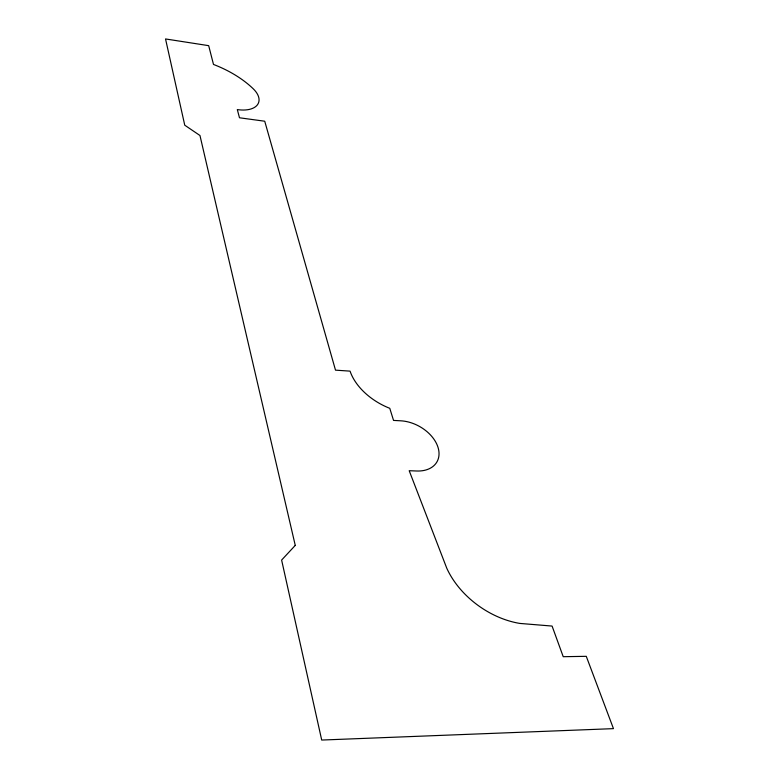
<?xml version="1.0" encoding="UTF-8"?>
<svg xmlns="http://www.w3.org/2000/svg" width="779" height="779" viewBox="0 0 779 779"><rect width="100%" height="100%" fill="white"/><g stroke="black" fill="none" stroke-linecap="round" stroke-linejoin="round"><path stroke-width="1.17" d="M295.26 545.397L281.618 560.062L321.708 740.05L613.462 728.638L586.275 656.327L563.227 656.697L552.087 626.063L519.846 623.424A75.427 52.66 35.4 0 1 446.776 568.232L409.199 470.711L416.687 471.003A32.63 22.348 28.9 0 0 437.993 447.273A32.63 22.348 28.9 0 0 400.834 420.816L393.541 420.417L389.773 408.313A53.352 34.909 27.1 0 1 350.063 371.135L335.506 370.152L264.733 121.222L239.484 117.775L237.313 109.576A26.671 14.567 19.8 0 0 257.313 104.961A26.671 14.567 19.8 0 0 253.428 88.981A78.192 43.468 18.9 0 0 213.495 64.443L208.684 45.659L165.537 38.95L184.75 125.195L199.969 135.507L295.26 545.397"/></g></svg>
